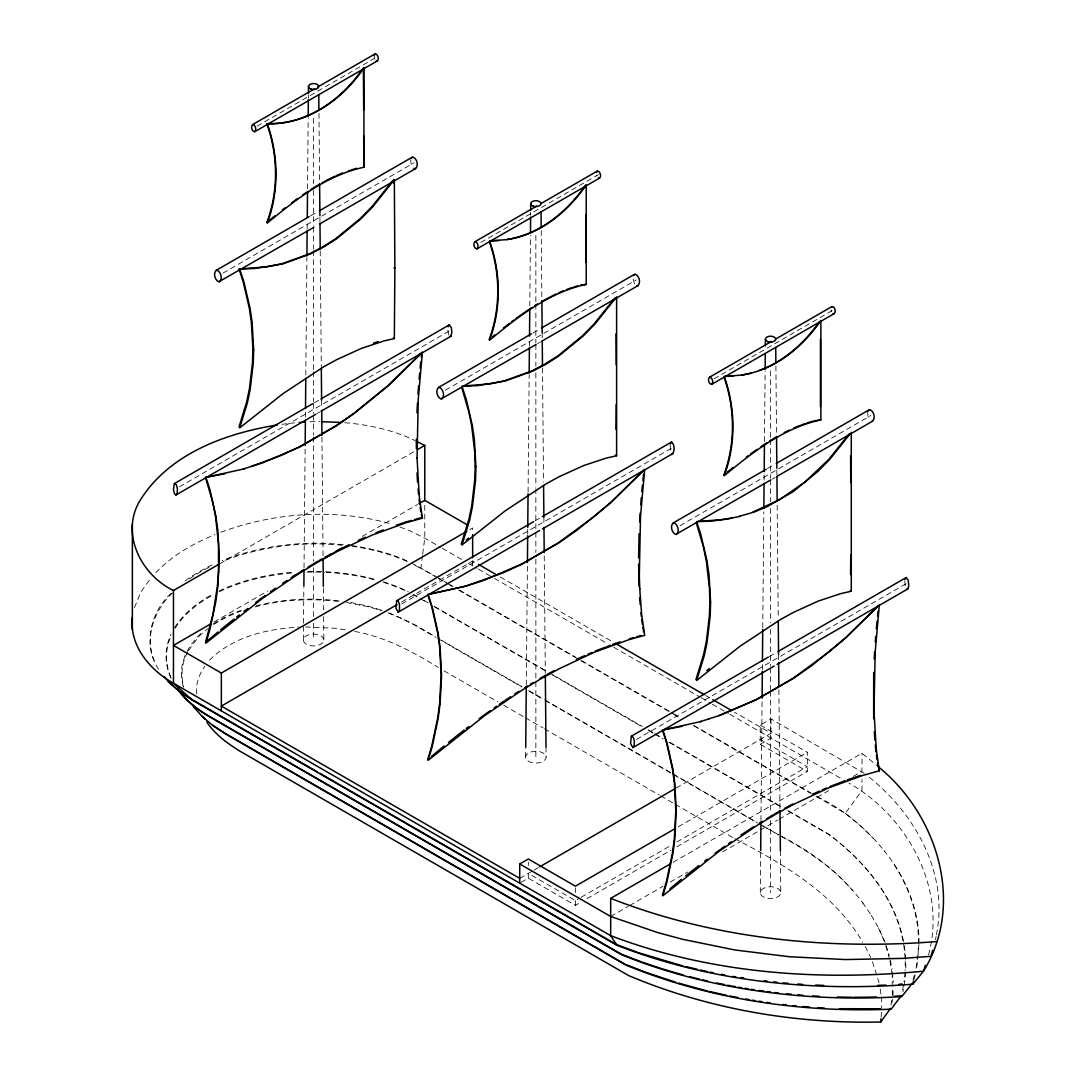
<?xml version="1.0" encoding="UTF-8"?>
<svg xmlns="http://www.w3.org/2000/svg" width="1076" height="1076" viewBox="0 0 1076 1076"><rect width="100%" height="100%" fill="white"/><g stroke="black" fill="none" stroke-linecap="round" stroke-linejoin="round"><path stroke-width="0.75" stroke-dasharray="5 3.75" d="M196.397 693.751C195.792 683.973 199.087 674.06 204.884 666.246M303.365 640.018L303.499 624.914M303.513 623.233L303.836 588.021M304.024 567.886L305.14 447.118M305.423 416.937L305.49 410.225M305.813 374.999L306.902 257.581M307.158 229.067L307.238 220.688M307.534 188.811L308.18 118.373M308.368 98.239L308.395 94.89M525.626 757.168L525.72 747.094M526.298 685.035L527.415 564.268M527.684 534.086L527.738 529.056M528.074 492.149L529.163 374.744M529.432 346.23L529.5 337.837M529.795 305.974L530.455 235.523M530.643 215.388L530.67 212.039M760.302 892.65L760.692 850.712M760.961 820.531L762.077 699.763M762.359 669.568L762.413 664.538M762.75 627.631L763.825 511.907M764.108 480.03L764.175 473.319M764.471 441.456L765.117 371.005M918.151 952.973L918.326 945.36M918.366 943.84C919.119 915.568 909.301 887.821 894.048 864.284M918.971 944.634L916.658 969.005M919.012 943.101C919.442 909.233 905.01 876.684 884.082 850.591M892.999 995.892L893.201 987.512M892.367 995.165L892.165 975.784M670.106 445.222L671.061 452.243M904.768 580.717L905.306 586.568M410.736 159.598L411.059 163.969L413.076 167.681M867.673 412.243L867.996 416.6L870.013 420.326M881.096 1017.331L881.634 1011.104M436.829 577.489L420.837 568.263L422.491 555.593M422.693 554.005L424.764 538.161L424.764 500.327M916.053 968.212L917.734 956.013M890.955 1005.145L891.668 1000.155M892.058 1002.55L892.529 999.214M935.555 939.805L936.093 936.483M936.362 934.829C949.22 872.797 913.954 811.156 865.575 774.397M928.534 954.937C946.961 887.767 907.135 816.213 848.91 783.032M134.5 607.55L140.875 591.881L151.42 577.355M912.973 980.37L915.286 971.251M913.968 979.644L915.515 973.565M184.938 655.634L181.992 665.788L181.4 676.172L183.176 686.596M187.184 651.451L190.183 645.869L197.634 636.669A125.421 72.415 0 0 1 203.364 631.289M187.681 652.096C181.562 662.641 180.701 675.567 183.673 687.241M188.434 650.711L198.132 637.328A125.408 72.401 0 0 1 207.668 628.841M816.24 796.549L845.306 813.335L861.984 790.578L861.984 779.387M171.084 593.293C149.658 612.728 142.059 647.308 160.136 671.505M172.644 592.809C154.648 609.635 144.13 636.696 154.191 660.435M155.791 572.688C172.12 555.552 193.196 543.42 215.012 534.611M209.538 660.166C232.86 636.629 267.211 628.882 299.236 627.066M257.083 126.188L374.717 58.265M310.641 215.832L317.904 211.636M223.082 273.048L413.924 162.866M480.811 242.49L598.444 174.581M314.273 402.814L320.07 399.465M179.49 486.796L449.835 330.709M316.788 413.682L320.191 411.731M532.902 332.982L540.165 328.785M445.356 390.198L636.198 280.016M537.664 343.58L540.569 341.899M219.948 563.676L416.049 450.467M214.137 621.928L267.884 590.899M362.303 536.386L417.501 504.51M714.034 378.819L833.106 310.063M469.741 529.648L472.646 527.966L472.646 532.916M535.081 520.811L540.892 517.448M401.469 602.103L472.646 561L477.018 563.528M401.751 603.945L672.096 447.872M767.578 468.464L774.841 464.267M680.019 525.693L870.861 415.511M772.339 479.062L775.245 477.381M769.259 656.575L776.509 652.392M636.427 739.441L906.772 583.353M760.248 725.103L807.323 752.272L807.323 771.465L760.248 744.283L760.248 725.103L771.021 718.876L864.378 773.402M519.721 878.352L532.674 870.874M534.126 870.04L538.471 867.538M676.185 788.022L771.021 733.267L734.639 712.258M521.161 882.32L528.329 878.191L575.404 905.36L581.201 902.024M760.248 744.283L771.021 738.069L771.021 718.876M678.31 826.758L807.323 752.272M528.329 878.191L528.329 873.389L575.404 900.572L579.749 898.057M581.201 897.223L671.074 845.332M676.871 841.983L807.323 766.663L760.248 739.481M586.998 898.675L671.074 850.134M676.871 846.785L807.323 771.465M673.146 862.293L861.984 753.281L878.137 766.623M610.684 916.483L628.115 906.422M629.568 905.575L662.977 886.288M670.24 882.091L687.672 872.031M722.534 851.91L758.849 830.941M760.302 830.094L777.733 820.033M779.185 819.199L828.574 790.685M853.268 776.428L861.984 771.398L861.984 753.281M220.836 532.243C275.133 512.109 336.089 508.141 391.973 524.16M256.061 605.882C283.674 598.619 312.807 597.449 341.052 601.188M254.958 606.958C281.993 599.547 310.547 598.202 338.321 601.403M281.993 424.28L294.434 422.868M310.049 421.698L320.056 421.698M305.49 626.931L334.784 628.209L348.597 630.294M344.724 422.707C368.839 424.697 393.063 429.97 414.933 440.541M343.244 544.698C306.001 540.677 267.897 544.954 232.362 556.763A172.066 99.342 0 0 0 222.046 560.636M342.074 545.25C305.355 541.51 267.857 545.855 232.833 557.476A172.039 99.328 0 0 0 222.517 561.349M346.418 602.493L368.57 606.81L382.034 610.832M351.556 545.492C371.57 548.612 391.61 553.32 409.875 562.291M352.04 546.218C371.529 549.217 390.965 553.844 408.88 562.264M350.776 602.479L368.059 606.151L384.509 611.06M354.65 631.437C384.952 636.817 412.364 651.451 438.255 667.47M399.855 527.038L409.31 530.481L424.764 538.161L440.743 547.388M389.122 612.89L413.816 624.268L435.632 636.857M388.086 612.943L400.366 617.799L414.327 624.927L436.143 637.517M411.368 563.03L434.865 575.929M414.852 565.263L420.837 568.263M500.3 576.978L612.379 641.673M705.52 695.459L711.344 698.822M442.182 548.209L462.532 559.964M468.289 563.286L477.018 568.316M478.47 569.164L493.037 577.57M494.476 578.404L608.007 643.946M613.602 647.174L699.709 696.885M701.162 697.732L710.913 703.368M712.366 704.202L728.344 713.428M729.797 714.262L841.768 778.916M436.318 576.763L446.5 582.641M447.952 583.474L453.763 586.837M459.573 590.186L575.848 657.315M581.659 660.677L670.321 711.868M671.774 712.702L679.037 716.898M693.576 725.291L811.304 793.254M817.114 796.617C843.611 809.34 866.368 828.466 884.674 851.372M438.282 578.337L448.45 584.214M449.902 585.048L452.808 586.729M458.632 590.078L579.291 659.749M580.744 660.583L672.325 713.455M673.778 714.303L679.588 717.652M694.128 726.044L810.416 793.187M423.984 600.421L428.356 602.937M434.179 606.299L547.724 671.854M549.177 672.702L642.345 726.488M648.169 729.851L653.993 733.213M655.445 734.047L662.722 738.257M669.998 742.453L782.091 807.161M787.914 810.524L828.668 834.061A371.247 214.339 0 0 1 905.104 959.388M420.138 598.592L427.414 602.789M434.691 606.999L546.796 671.72M552.62 675.082L641.43 726.367M648.72 730.564L653.078 733.092M654.544 733.926L663.273 738.97M669.097 742.332L782.669 807.901M788.493 811.264L829.26 834.801A371.328 214.38 0 0 1 904.055 944.284M441.442 640.22L522.869 687.228M528.693 690.59L543.232 698.983M544.685 699.83L671.195 772.864M672.648 773.698L756.979 822.4M762.803 825.749L778.795 834.989M780.248 835.823C812.622 851.627 841.338 874.479 863.1 903.248M437.596 638.364L521.954 687.066M529.231 691.263L543.77 699.656M545.223 700.503L757.558 823.086M759.024 823.934C792.676 842.642 827.74 860.746 852.905 890.793M444.065 670.832L497.865 701.888M503.689 705.251L524.039 717.006M525.491 717.84L542.95 727.914M544.402 728.761L659.265 795.07M660.731 795.917L673.805 803.476M675.271 804.31L733.428 837.895M734.881 838.729C783.462 864.122 834.451 893.241 862.696 942.334M845.306 813.335L859.953 825.44L873.093 838.137M862.495 902.535L871.883 916.012M871.278 915.299L879.2 929.032L885.023 942.253M634.544 283.822L632.89 278.106M865.225 946.45L870.726 957.586M878.581 928.319L884.405 941.527M872.461 961.783L879.079 982.697M448.8 335.093L447.764 329.525M831.654 311.65L831.116 309.807M596.642 175.267L596.978 176.168M374.704 59.019L374.098 56.234M885.978 945.212L889.327 955.596M885.844 945.979L889.637 959.362M890.255 960.074L892.098 969.032M889.946 960.855L892.031 974.291M880.195 989.032L881.123 995.354M892.367 972.018L893.322 982.482M881.365 996.941L881.715 1007.97M775.904 365.975L776.536 434.744M776.859 469.97L776.912 475M777.181 505.195L778.23 617.57M778.567 654.477L778.634 661.175M778.889 689.689L780.006 810.457M780.382 850.712L780.773 892.65A10.235 5.905 0 0 1 765.413 897.761A10.235 5.905 0 0 1 765.413 887.539A10.235 5.905 0 0 1 780.773 892.65M541.228 230.493L541.86 299.262M542.169 332.807L542.223 337.837M542.492 368.032L543.555 482.088M543.878 517.314L543.945 524.012M544.241 555.889L545.317 673.294M546.003 747.094L546.097 757.168A10.235 5.905 0 0 1 530.75 762.279A10.235 5.905 0 0 1 530.75 752.043A10.235 5.905 0 0 1 546.097 757.168M318.967 113.343L319.599 182.113M319.922 217.325L319.962 222.369M320.231 250.883L321.307 366.607M321.616 400.151L321.67 406.863M321.953 437.058L323.056 556.144M323.351 588.021L323.553 609.823M323.607 616.535L323.836 640.018A10.235 5.905 0 0 1 308.476 645.129A10.235 5.905 0 0 1 308.476 634.894A10.235 5.905 0 0 1 323.836 640.018M770.537 370.938L770.537 438.04M770.537 439.721L770.537 478.295M770.537 479.977L770.537 501.793M770.537 508.491L770.537 622.574M770.537 629.285L770.537 666.178M770.537 667.86L770.537 689.676M770.537 691.343L770.537 813.806M770.537 820.517L770.537 892.65M575.404 887.781L575.404 892.582M575.404 900.572L575.404 905.36M535.861 235.456L535.861 302.558M535.861 304.239L535.861 342.814M535.861 344.495L535.861 366.297M535.861 373.009L535.861 487.078M535.861 488.76L535.861 530.697M535.861 532.378L535.861 552.499M535.861 559.211L535.861 679.992M535.861 681.673L535.861 757.168M528.329 862.199L528.329 865.4M472.646 561L472.646 565.801M313.6 118.306L313.6 183.727M313.6 190.439L313.6 225.664M313.6 227.345L313.6 249.148M313.6 250.829L313.6 369.929M313.6 371.61L313.6 401.805M313.6 403.487L313.6 413.547M313.6 415.228L313.6 435.35M313.6 437.031L313.6 561.174M313.6 567.872L313.6 616.521M313.6 623.233L313.6 640.018M189.632 578.74A172.039 99.328 0 0 1 209.511 567.173M213.317 623.851A125.421 72.415 0 0 1 241.965 609.984M904.311 945.858A371.328 214.38 0 0 1 902.925 991.87M185.166 580.865A172.066 99.342 0 0 1 213.478 564.335M170.842 677.275A146.847 84.789 0 0 1 171.528 634.921M175.106 628.303A146.847 84.789 0 0 1 213.694 594.611M219.477 591.679A146.847 84.789 0 0 1 294.205 572.809M306.983 572.163A146.847 84.789 0 0 1 324.589 572.324M326.176 572.405A146.847 84.789 0 0 1 375.968 580.166M383.755 582.452A146.847 84.789 0 0 1 407.279 591.679M413.063 594.611A146.847 84.789 0 0 1 417.219 596.911M905.158 960.976A371.247 214.339 0 0 1 905.05 970.512M904.956 972.099A371.247 214.339 0 0 1 904.001 981.621M903.517 984.796A371.247 214.339 0 0 1 901.957 992.691M171.044 678.122A146.847 84.775 0 0 1 171.057 634.235M174.635 627.617A146.847 84.775 0 0 1 213.209 593.925M218.993 590.993A146.847 84.775 0 0 1 293.721 572.123M308.086 571.45A146.847 84.775 0 0 1 324.091 571.652M325.692 571.733A146.847 84.775 0 0 1 377.03 579.924M383.258 581.766A146.847 84.775 0 0 1 408.234 591.706M413.951 594.678A146.847 84.775 0 0 1 416.708 596.225M213.815 624.497A125.408 72.401 0 0 1 240.97 611.168"/><path stroke-width="1.5" d="M878.137 766.623C937.236 814.209 965.347 903.598 923.504 971.184C818.459 981.299 709.918 973.471 610.684 935.663L173.465 683.247C149.9 670.079 129.093 645.573 132.361 617.019M277.352 424.98C225.92 433.211 170.183 453.305 140.875 499.156C119.436 532.311 140.593 574.651 173.465 590.509L173.465 683.247L192.375 700.153L616.857 945.226C710.51 981.958 813.012 991.991 912.811 984.204L923.504 971.184L925.333 965.28M585.882 215.079L585.882 262.329M820.45 339.37L820.45 406.715M394.879 268.139L394.341 338.59L383.89 340.957L361.294 348.449L336.68 359.666L323.755 366.741L282.961 393.681L239.692 427.885L247.372 402.935L250.17 389.552L253.264 363.163L253.667 349.539L252.12 322.45L250.103 308.516L243.956 282.1L239.692 268.96L254.622 268.529L282.867 263.862L310.291 253.99L323.553 247.09L336.465 238.885L361.092 218.697L372.726 206.821L394.341 179.679L394.879 268.139L393.991 267.695M498.874 240.62L489.54 240.889C500.865 272.672 501.456 308.503 489.54 340.218C518.255 316.613 549.042 292.322 586.205 284.414L586.205 185.085C567.657 211.77 540.192 234.783 507.226 239.491M615.647 298.106L594.988 323.97L583.367 335.846L558.726 356.035L545.814 364.239L532.566 371.139L505.142 381.012L476.897 385.692L461.954 386.123L466.231 399.25L472.377 425.679L474.381 439.6L475.928 466.688L475.538 480.313L472.445 506.702L469.634 520.085L461.954 545.034L505.222 510.831L546.016 483.891L558.942 476.816L583.569 465.599L606.165 458.12L616.615 455.74L616.615 296.828M733.55 376.102L724.215 376.385C735.54 408.167 736.118 443.998 724.215 475.7C752.931 452.081 783.705 427.804 820.867 419.896L820.867 320.567C802.333 347.333 774.895 370.09 741.889 374.973M731.989 518.148L711.249 521.214L696.629 521.604L700.893 534.745L707.04 561.161L709.057 575.082L710.604 602.17L710.2 615.795L707.107 642.197L704.309 655.566L696.629 680.516L739.898 646.313L780.692 619.386L793.617 612.298L818.231 601.094L840.827 593.602L851.277 591.235L851.277 432.31M363.675 135.993L363.93 167.251C326.768 175.173 295.981 199.464 267.278 223.068C279.182 191.353 278.59 155.522 267.278 123.74C306.929 125.031 342.45 99.745 363.93 67.936L363.93 167.251M616.198 404.482L616.01 429.499M850.78 554.92L850.578 574.544M303.862 586.339L304.01 569.567L301.092 571.316M305.154 445.451L305.396 420.286M305.503 408.544L305.786 378.349M306.916 255.913L307.144 230.748M307.265 217.325L307.507 192.174M308.193 116.692L308.355 99.92M308.422 93.209L308.476 86.497M417.044 458.336L418.241 399.196L422.411 352.282L388.718 385.396L354.381 413.305L336.438 425.76L299.814 446.903L263.095 462.667L243.849 468.827M525.72 747.094L526.285 686.717M527.428 562.6L527.67 535.754M527.751 527.375L528.06 493.83M529.177 373.063L529.405 347.898M529.513 336.156L529.769 309.323M530.481 232.16L530.616 217.07M530.683 210.358L530.75 203.646M639.319 575.485L640.516 516.346L644.685 469.432L610.993 502.546L576.655 530.468L558.713 542.909L522.075 564.053L503.487 572.701L466.11 585.976M760.692 850.712L760.947 822.198M762.104 698.082L762.346 671.249M762.44 661.175L762.736 629.312M763.852 508.545L764.081 483.393M764.189 471.651L764.444 444.805M765.144 369.337L765.278 354.233M765.359 345.853L765.413 339.142M873.994 710.98L875.192 651.841L879.348 604.927L845.669 638.028L811.317 665.95L793.389 678.391L756.751 699.548L720.032 715.298M416.358 448.571L416.358 439.21M638.606 557.946L639.104 533.736M873.672 718.755L873.685 672.433M225.193 473.696L205.893 477.287L210.008 490.037L215.899 516.224L217.823 530.307L219.302 558.215L217.823 586.568L215.899 601.188L210.008 629.137L205.893 643.166L262.517 598.377L299.895 572.957L318.361 561.82L336.6 551.773L372.188 535.054L406.163 522.707L422.411 518.148L419.304 496.695L417.044 458.067M465.948 586.138L428.167 594.436L432.27 607.187L438.174 633.374L440.084 647.456L441.577 675.365L440.084 703.717L438.174 718.338L432.27 746.287L428.167 760.315L484.778 715.527L522.169 690.106L540.636 678.969L558.861 668.922L594.45 652.204L628.424 639.857L644.685 635.311L641.578 613.858L639.736 588.518M682.144 726.327L662.829 729.932L666.945 742.682L672.85 768.856L674.76 782.938L676.239 810.86L674.76 839.199L672.85 853.833L666.945 881.769L662.829 895.797L719.454 851.008L756.845 825.588L775.298 814.451L793.537 804.404L829.125 787.699L863.1 775.339L879.348 770.793L876.254 749.34L873.981 710.698M218.495 572.109L218.495 543.743L215.536 516.493L212.86 502.748L205.489 477.354M427.75 594.503L431.866 607.214L437.811 633.643L439.667 647.254L441.133 675.029L439.654 703.22L437.744 717.773L431.866 745.587L427.75 759.575M662.426 729.999L666.542 742.709L672.487 769.125L674.343 782.736L675.809 810.51L674.329 838.715L672.419 853.255L666.542 881.069L662.426 895.057M238.966 426.997L246.619 402.155L249.417 388.84L252.51 362.585L252.9 349.027L251.354 322.087L249.35 308.234L243.23 281.966L238.966 268.852M274.824 215.899L266.821 222.517C278.697 190.963 278.119 155.294 266.821 123.673M461.227 544.147L468.894 519.305L471.691 505.989L474.772 479.735L475.175 466.177L474.772 452.539L471.691 425.773L468.894 412L461.698 387.441M489.082 339.666C500.77 308.556 500.434 273.425 489.526 242.167M695.903 679.642L703.556 654.786L706.354 641.484L709.447 615.216L709.837 601.659L709.447 588.034L706.354 561.255L703.556 547.482L696.36 522.923M723.758 475.148C735.446 444.052 735.11 408.92 724.188 377.649M874.586 651.814L874.25 658.983M416.977 412.834L417.475 403.096M639.655 521.873L640.153 513.037M875.662 636.32L875.286 641.942M417.999 394.246L418.564 386.015M640.718 504.819L641.256 497.811M642.372 485.236L641.794 491.759M218.065 631.948L205.489 642.426L212.94 614.356L217.365 586.393L218.509 571.948M206.74 721.996C215.173 734.545 227.695 743.664 240.446 751.452L628.68 975.596C708.021 1009.073 794.747 1023.935 880.706 1022.012L880.962 1018.891M419.129 379.155L419.667 373.103M876.335 628.761L877.007 621.202M420.111 368.086L420.797 361.832M421.308 357.138L421.832 352.457L388.154 385.504L353.843 413.386L335.927 425.8L299.33 446.93L280.755 455.578L251.623 466.298M642.897 480.542L643.582 474.287M877.559 616.037L878.083 611.343M912.811 984.204L913.578 981.164M932.65 950.323L930.996 956.322L902.455 958.407L845.467 959.563L789.273 956.725L734.733 949.947L682.614 939.308L657.718 932.583L610.684 916.483L519.721 863.961L519.721 883.154M374.179 55.387C376.129 50.693 380.353 59.274 377.205 61.009L254.703 131.729C251.797 131.568 250.506 126.403 252.631 124.587L314.609 88.797M596.44 172.537C598.39 167.843 602.614 176.424 599.466 178.159L476.964 248.879C474.059 248.717 472.767 243.553 474.906 241.737L536.87 205.96M448.046 326.808L449.297 324.858L451.288 327.494L451.893 331.906L450.871 336.277L321.146 411.166M670.308 443.958L671.558 442.007L673.563 444.644L674.168 449.055L673.132 453.44L542.465 528.881M904.983 579.453L906.234 577.503L908.225 580.139L908.763 585.99L907.808 588.922L777.128 664.363M411.059 158.468L413.076 157.056C416.99 158.71 418.887 165.623 415.578 168.582L319.76 223.916M633.334 275.617L635.338 274.205C639.265 275.859 641.161 282.773 637.853 285.732L542.022 341.065M831.318 307.319C834.075 304.414 836.792 312.04 834.142 313.641L711.639 384.374C708.734 384.213 707.443 379.034 709.568 377.219L771.546 341.442M867.996 411.099L870.013 409.7C873.927 411.341 875.824 418.255 872.515 421.227L776.697 476.547M174.379 483.581L173.424 489.472L174.379 493.521L175.953 495L177.204 493.05L177.419 488.813L176.451 484.765L174.379 483.581L312.82 403.661M396.654 600.731L395.901 608.128L398.228 612.15L399.478 610.2L399.478 604.456L398.228 601.054L396.654 600.731L533.629 521.645M631.33 736.213L630.563 743.624L632.89 747.632L634.154 745.681L634.356 741.445L633.387 737.41L631.33 736.213L768.304 657.127M880.706 1022.012L890.484 1008.481M850.322 433.601L829.663 459.452L818.029 471.328L793.402 491.517L767.228 506.621L753.657 512.216L739.051 516.359M362.451 69.173C341.267 99.907 306.835 124.332 268.341 123.632M392.525 180.929L371.879 206.74L360.258 218.589L335.645 238.737L322.746 246.929L309.498 253.828L282.1 263.714L267.978 266.714L242.208 268.758M585.667 185.059C567.267 211.609 540.125 234.111 507.509 239.423M614.799 298.079L594.14 323.889L582.519 335.739L557.906 355.887L545.021 364.078L531.773 370.978L504.375 380.864L490.252 383.876L464.469 385.907M819.387 321.805C804.35 343.029 784.095 361.415 759.374 370.413M849.462 433.561L828.816 459.371L805.09 481.913L779.683 499.573L752.877 512.068M912.192 983.397L901.809 996.591A406.634 234.77 0 0 1 621.578 954.708L209.538 716.818A146.847 84.789 0 0 1 179.611 691.855M642.923 470.804L610.966 502.196L593.737 516.924L558.188 542.963L521.591 564.08L484.913 579.856M877.599 606.299L845.642 637.691L828.399 652.406L792.864 678.445L756.267 699.575L718.983 715.567M220.58 629.85L224.359 626.703M431.53 756.428L444.106 745.95M669.971 888.776L681.296 879.348M492.512 336.828L494.799 334.945M466.11 540.125L468.544 538.108M727.188 472.31L732.904 467.589M706.878 670.563L709.313 668.546M224.83 626.34L234.043 619.077M236.666 617.005L239.302 614.934M448.41 742.453L464.2 730.012M685.721 875.864L698.875 865.494M282.49 209.833L285.005 207.856M503.487 327.978L509.405 323.432M291.609 202.88L294.151 200.956M511.638 321.724L513.871 320.029M746.314 457.219L748.546 455.511M255.577 602.6L262.06 597.705M479.143 718.768L484.335 714.854M704.726 861.096L707.322 859.146M715.11 853.281L719.683 849.879M243.929 611.329L247.789 608.465M466.204 728.479L468.773 726.569M295.349 200.109L297.743 198.401M757.06 449.338L750.779 453.816M262.746 597.234L265.315 595.418M270.479 591.787L275.631 588.155M485.007 714.383L490.172 710.752M494.032 708.021L496.614 706.206M499.197 704.39L503.595 701.323M720.974 848.964L724.834 846.247M728.708 843.517L731.29 841.701M254.703 131.729C256.828 129.914 255.537 124.749 252.631 124.587M309.189 216.666L216.263 270.318C212.954 273.277 214.85 280.19 218.778 281.845L313.95 227.265M219.571 281.751C222.88 278.778 220.984 271.878 217.07 270.224L216.263 270.318M476.964 248.879C479.102 247.063 477.811 241.898 474.906 241.737M531.45 333.816L438.537 387.468C435.229 390.427 437.125 397.34 441.039 398.994L536.211 344.414M441.846 398.9C445.141 395.941 443.258 389.028 439.331 387.373L438.537 387.468M711.639 384.374C713.765 382.558 712.473 377.38 709.568 377.219M766.125 469.297L673.199 522.949C669.891 525.922 671.787 532.822 675.715 534.476L770.887 479.896M676.508 534.382C679.817 531.423 677.92 524.51 674.006 522.869L673.199 522.949M516.103 318.321L531.907 307.454M302.76 194.85L308.261 191.219M761.068 446.58L766.569 442.935M282.719 583.259L286.889 580.529M291.071 577.799L295.241 575.068M504.98 700.409L510.549 696.764M514.718 694.033L518.901 691.303M741.055 834.989L753.563 826.798M319.303 184.373L311.004 189.389M534.772 305.651L537.489 303.997M769.434 441.133L776.253 437.004M308.086 567.106L317.864 561.201M524.765 687.631L527.549 685.937M530.347 684.255L533.145 682.574M759.427 823.113L762.225 821.432M766.421 818.903L773.402 814.68M317.487 87.143L375.134 53.854M319.357 210.802L412.269 157.15M541.201 203.458L597.409 171.003M321.025 398.914L449.297 324.858M175.953 495L315.833 414.247M541.618 327.951L634.544 274.299M173.465 590.509L218.495 564.523M417.501 449.62L424.764 445.437L424.764 500.327L466.85 524.617M211.232 623.596L173.465 645.412L221.347 673.051L466.836 531.315M292.578 576.642L304.199 569.93M321.63 559.87L341.966 548.128M418.954 503.676L424.764 500.327M775.863 338.94L832.071 306.499M542.344 516.615L671.558 442.007M397.111 604.618L221.347 706.085L519.721 878.352M398.228 612.15L539.56 530.549M776.294 463.433L869.206 409.781M777.961 651.545L906.234 577.503M632.89 747.632L774.222 666.044M519.721 863.961L528.329 858.998L575.404 886.18L675.419 828.439M539.923 866.691L674.733 788.869M616.857 945.226L610.684 935.663L610.684 898.366L670.24 863.974M450.871 336.277L449.835 336.452M673.132 453.44L672.096 453.601M907.808 588.922L906.772 589.097M784.189 432.66L789.38 430.118M319.236 560.448L321.993 558.928M324.764 557.408L331.664 553.602M540.125 678.351L544.268 676.078M547.025 674.558L553.925 670.751M774.801 813.846L780.315 810.806M784.458 808.52L792.73 803.96M321.953 182.92L327.252 180.015M541.578 301.522L555.983 294.017M335.201 176.128L327.373 179.948M336.075 551.168L349.149 544.671M342.76 172.94L336.654 175.509M799.697 425.571L793.59 428.154M358.268 540.367L365.342 537.233M576.279 659.386L584.779 655.634M587.604 654.383L591.854 652.513M812.367 794.249L819.455 791.129M822.279 789.878L826.529 787.995M558.928 292.672L563.299 290.816M606.999 646.541L610.509 645.156M845.185 780.651L830.026 786.529M375.995 532.768L383.285 529.957M595.351 651.034L605.546 647.106M348.274 170.976L349.754 170.425M572.015 287.574L566.406 289.592M801.069 425.087L805.211 423.621M396.264 525.249L405.168 522.223M612.607 644.403L620.018 641.888M847.283 779.898L860.625 775.366M700.785 721.471L709.003 718.889M243.243 469.028L244.279 468.786M700.194 721.66L701.216 721.418M484.765 580.045L466.554 585.936L429.324 594.208M708.559 718.929L719.44 715.54M351.341 169.927L356.694 168.3M373.587 343.042L378.174 341.657M573.602 287.077L577.624 285.853M751.478 373.103L742.359 375.053L725.278 376.264M806.946 422.962L812.299 421.348M740.261 516.359L724.928 519.358L699.144 521.403M405.585 522.075L411.489 520.421M414.448 519.587L420.353 517.933M629.325 638.821L633.751 637.57M636.71 636.736L641.135 635.499M243.687 468.975L208.636 476.762M700.624 721.619L664 729.703M580.771 285.019L586.205 284.414M813.806 420.877L820.867 419.896M507.697 239.571L490.602 240.782M377.205 61.009L376.17 60.861M415.578 168.582L413.924 168.367M599.466 178.159L598.444 178.024M637.046 285.826L637.853 285.732M834.142 313.641L833.106 313.506M871.721 421.308L872.515 421.227M299.128 422.518L305.369 422.048M899.065 984.258L902.347 984.042M936.833 941.581C826.839 950.081 713.872 938.877 610.684 898.366M877.734 985.36L885.952 985.118M880.612 1008.75L839.32 1008.723M321.724 421.698L341.469 422.451M815.568 985.065L823.705 985.401M824.418 1008.091L817.8 1007.701M783.261 982.899L788.089 983.276M797.76 984.002L802.588 984.379M802.925 1006.544L809.542 1007.055M764.175 980.814L767.349 981.164M773.698 981.89L776.885 982.24M783.193 1004.486L786.475 1004.863M793.039 1005.603L796.334 1005.979M752.205 1000.182L755.46 1000.667M758.715 1001.151L761.969 1001.635M766.838 1002.361L770.093 1002.832M732.81 976.389L735.93 976.86M740.624 977.559L743.745 978.03M729.743 996.013L737.773 997.506M745.789 998.985L749.004 999.577M710.079 972.126L713.334 972.744M721.485 974.291L724.74 974.91M709.245 991.44L726.596 995.313M686.192 966.719L697.302 969.288M700.476 970.027L706.824 971.493M707.672 991.09L678.553 983.128M683.031 965.979L639.265 952.946M675.553 982.213L644.605 971.91L624.887 964.136L225.019 733.267L212.671 725.211M616.01 333.91L616.212 364.737M637.664 952.435L616.279 944.446L319.787 773.267M416.331 441.241L424.764 445.437M478.47 564.362L497.394 575.297M615.284 643.354L704.067 694.612M712.796 699.656L731.72 710.577M193.344 700.274L316.882 771.6M191.878 699.427L178.898 690.805L168.098 681.202M192.375 700.153L179.396 691.532L168.582 681.928L164.359 676.71M709.837 601.659L710.604 602.17M475.175 466.177L475.928 466.688M252.9 349.027L253.667 349.539M202.14 716.36L213.183 725.87L225.53 733.926L625.479 964.849C709.218 999.389 800.84 1012.919 891.116 1009.194L901.19 995.838A406.553 234.716 0 0 1 894.654 996.228M850.43 590.428L851.277 591.235M615.754 454.933L616.615 455.74M393.493 337.783L394.341 338.59M879.348 770.793L877.532 762.844M422.411 518.148L421.335 514.597M193.626 706.851L202.651 717.006M203.014 716.576L204.884 719.293M192.55 705.022L194.137 707.51M642.87 627.362L643.609 631.746M420.111 507.294L420.85 511.678M876.039 751.882L875.326 745.009M876.429 754.962L877.034 759.616M641.377 616.4L640.946 612.795M641.753 619.48L642.359 624.134M419.102 499.251L419.68 503.877M363.392 67.909L363.675 109.9M874.882 740.1L874.29 731.707M640.22 604.618L639.709 597.745M418.093 489.096L418.537 494.005M416.99 472.969L417.542 482.115M639.305 575.216L639.763 589.002M639.104 586.514L638.606 564.187M775.729 347.521L775.863 362.625M776.549 436.426L776.845 468.289M776.926 476.681L777.141 500.165M778.257 620.933L778.567 654.477M778.647 662.856L778.863 686.34M780.006 810.457L780.382 850.712M541.053 212.039L541.201 227.13M541.874 300.93L542.169 332.807M542.25 341.186L542.465 364.67M543.582 485.437L543.878 517.314M543.972 527.375L544.2 552.526M545.33 674.975L546.003 747.094M318.792 94.89L318.926 109.981M319.612 183.781L319.908 215.657M319.989 224.037L320.218 249.202M321.32 368.288L321.616 400.151M321.711 410.225L321.939 435.376M323.082 559.507L323.338 586.339M850.578 455.915L850.78 482.653M393.493 179.638L393.507 182.987M472.646 534.57L472.646 557.704M221.347 673.051L221.347 710.886M132.361 524.281L132.361 629.527M876.617 996.981A406.553 234.716 0 0 1 853.604 997.264M851.963 997.25A406.553 234.716 0 0 1 837.168 997.008M819.132 996.282A406.553 234.716 0 0 1 812.582 995.905M802.79 995.233A406.553 234.716 0 0 1 797.908 994.843M791.411 994.264A406.553 234.716 0 0 1 786.543 993.794M778.459 992.933A406.553 234.716 0 0 1 775.231 992.556M770.403 991.978A406.553 234.716 0 0 1 767.201 991.561M763.987 991.144A406.553 234.716 0 0 1 759.185 990.485M754.41 989.785A406.553 234.716 0 0 1 751.236 989.301M748.062 988.804A406.553 234.716 0 0 1 744.888 988.293M741.727 987.768A406.553 234.716 0 0 1 738.58 987.217M735.433 986.665A406.553 234.716 0 0 1 732.299 986.087M730.738 985.804A406.553 234.716 0 0 1 727.618 985.212M724.498 984.594A406.553 234.716 0 0 1 716.75 983.02M707.524 980.989A406.553 234.716 0 0 1 702.628 979.859M699.373 979.079A406.553 234.716 0 0 1 689.676 976.658M683.273 974.964A406.553 234.716 0 0 1 662.829 968.992M661.283 968.508A406.553 234.716 0 0 1 643.004 962.388M641.511 961.85A406.553 234.716 0 0 1 620.986 953.968L209.026 716.118A146.847 84.775 0 0 1 177.217 688.613M311.031 89.066A5.111 2.959 0 0 0 318.711 86.497A5.111 2.959 0 0 0 311.031 83.941A5.111 2.959 0 0 0 311.031 89.066M767.982 341.697A5.111 2.959 0 0 0 775.648 339.142A5.111 2.959 0 0 0 767.982 336.586A5.111 2.959 0 0 0 767.982 341.697M533.306 206.215A5.111 2.959 0 0 0 540.972 203.646A5.111 2.959 0 0 0 533.306 201.091A5.111 2.959 0 0 0 533.306 206.215"/></g></svg>
